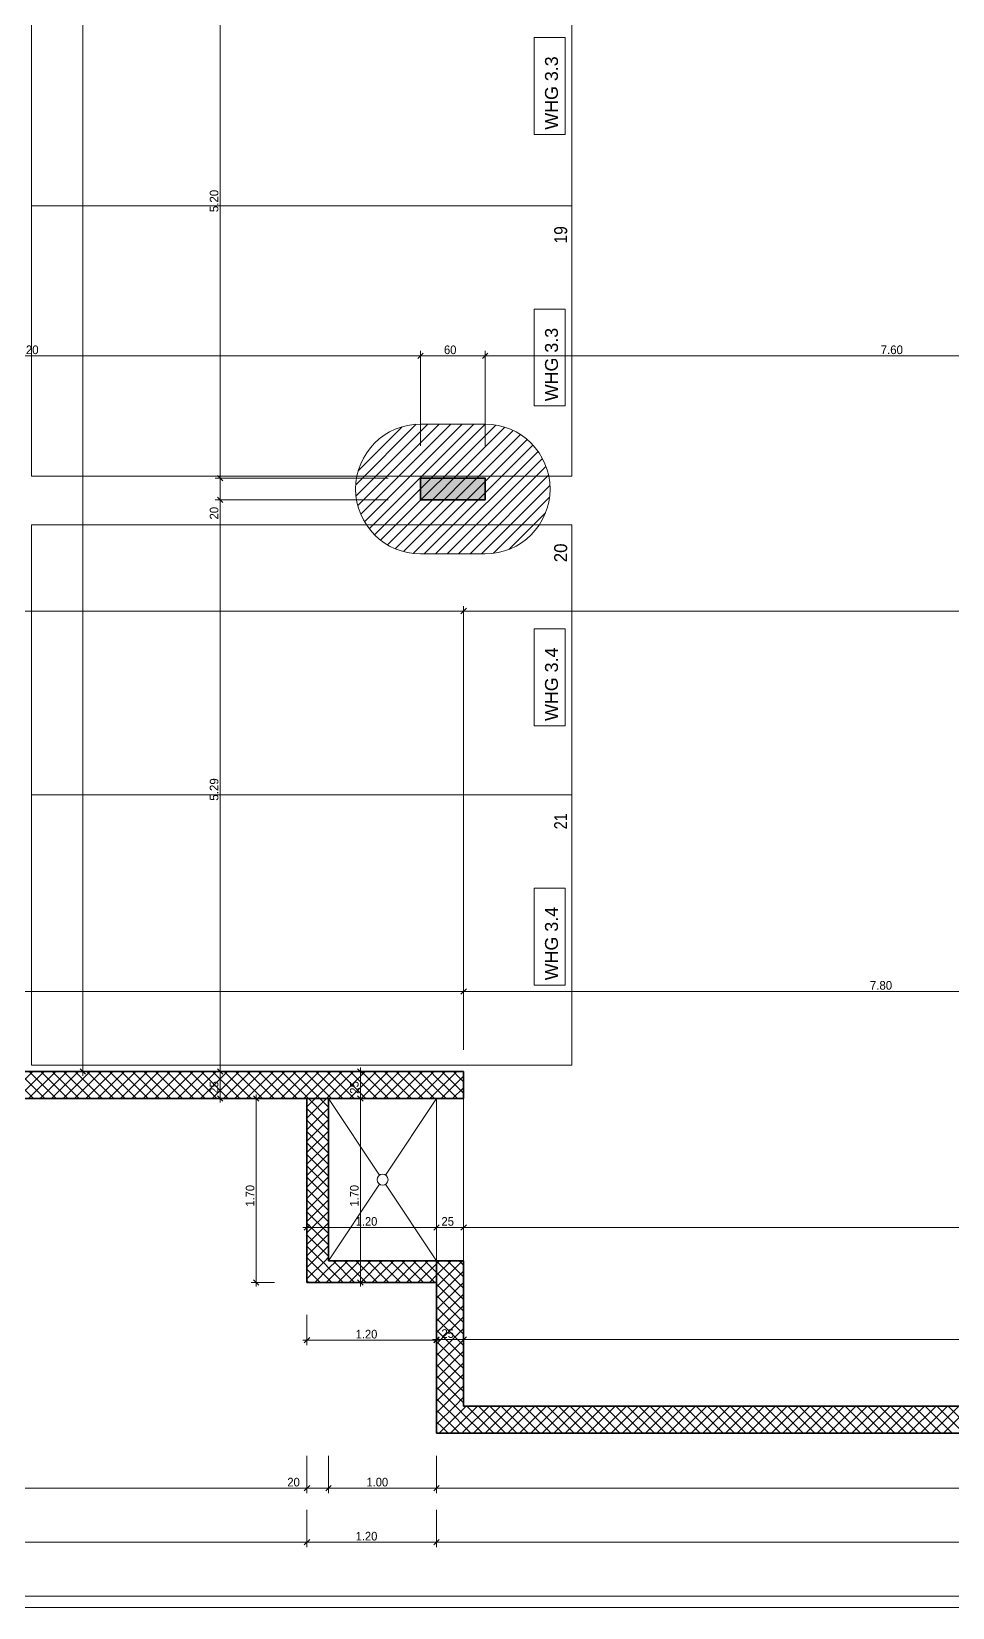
# Model space of a CAD drawing. Header units: millimetres. Extents: x -3497 to 2618, y -1809 to 2456.
# Drawn here: x -788 to 65, y -1734 to -276 of the extents above; entities that cross this region are included whole.
import ezdxf
from ezdxf.enums import TextEntityAlignment as Align

# ---------------------------------------------------------------- set-up
doc = ezdxf.new("R2010")
doc.units = ezdxf.units.MM
doc.header["$LTSCALE"] = 100
for name, color, linetype, true_color in [('00_Anm.FP', 7, 'Continuous', 0x00c0ff), ('10-0.03 Solid', 3, 'Continuous', 0x00ff00), ('10-0.05 Solid', 1, 'Continuous', 0xff0000), ('10-0.10 Punktlinie', 9, 'Continuous', 0x808080), ('10-0.10 solid', 7, 'Continuous', 0x000000), ('20-Beton', 9, 'Continuous', 0x808080), ('40-Raumstempel', 7, 'Continuous', 0x000000), ('50-Sanitärapparate', 6, 'Continuous', 0xff00ff), ('50-Türen&Fenster', 9, 'Continuous', 0x808080), ('52-Entwässerung', 3, 'Continuous', 0x00ff00), ('Layer31', 9, 'Continuous', 0x808080)]:
    doc.layers.add(name, color=color, linetype=linetype, true_color=true_color)
doc.layers.add('10-0.25 Solid', color=7, linetype='Continuous')
doc.layers.add('Layer34', color=7, linetype='Continuous')
doc.styles.add('Arial', font='arial.ttf')

# ---------------------------------------------------------------- blocks, each defined once
blk = doc.blocks.new('*X425')
at = {"layer": '52-Entwässerung', "color": 1, "linetype": 'Continuous', "lineweight": 13, "true_color": 0xff0000}
for p, q in [((-487.6, -695.2), (-431.6, -639.2)), ((-487.4, -705.6), (-420.9, -639.1)), ((-485.7, -714.5), (-410.2, -639.1)), ((-485.3, -682.4), (-444.5, -641.5)), ((-483, -722.4), (-399.6, -639.1)), ((-479.4, -729.5), (-389, -639.1)), ((-475.2, -735.8), (-378.4, -639.1)), ((-470.2, -741.5), (-367.8, -639.1)), ((-464.6, -746.5), (-358, -639.9)), ((-458.3, -750.7), (-349.5, -641.9)), ((-451.2, -754.3), (-341.9, -645)), ((-443.3, -757), (-335.1, -648.8)), ((-434.4, -758.7), (-329, -653.3)), ((-424.2, -759.1), (-323.6, -658.5)), ((-413.6, -759.1), (-318.8, -664.3)), ((-403, -759.1), (-314.8, -670.9)), ((-392.4, -759.1), (-311.5, -678.2)), ((-381.8, -759.1), (-309.1, -686.4)), ((-371.2, -759.1), (-307.8, -695.8)), ((-360.1, -758.6), (-308.2, -706.8)), ((-345.8, -755), (-311.9, -721))]:
    blk.add_line(p, q, dxfattribs=at)
blk = doc.blocks.new('*X565')
at = {"layer": '10-0.05 Solid', "color": 18, "linetype": 'Continuous', "lineweight": 13, "true_color": 0x000000}
for p, q in [((-408.5, -1263.1), (-387.7, -1242.4)), ((-393.4, -1263.1), (-403.1, -1253.5)), ((-397.9, -1263.1), (-387.7, -1253)), ((-387.7, -1258.2), (-397.8, -1248.2)), ((-387.7, -1247.6), (-392.5, -1242.8)), ((-404, -1263.1), (-408.4, -1258.8))]:
    blk.add_line(p, q, dxfattribs=at)
blk = doc.blocks.new('*X566')
at = {"layer": '10-0.05 Solid', "color": 18, "linetype": 'Continuous', "lineweight": 13, "true_color": 0x000000}
for p, q in [((-811.5, -1263.1), (-786.5, -1238.1)), ((-785.9, -1263.1), (-810.9, -1238.1)), ((-800.9, -1263.1), (-775.9, -1238.1)), ((-775.3, -1263.1), (-800.3, -1238.1)), ((-790.3, -1263.1), (-765.3, -1238.1)), ((-764.7, -1263.1), (-789.7, -1238.1)), ((-779.7, -1263.1), (-754.7, -1238.1)), ((-754.1, -1263.1), (-779.1, -1238.1)), ((-769.1, -1263.1), (-744.1, -1238.1)), ((-743.5, -1263.1), (-768.5, -1238.1)), ((-758.5, -1263.1), (-733.5, -1238.1)), ((-732.9, -1263.1), (-757.9, -1238.1)), ((-747.9, -1263.1), (-722.9, -1238.1)), ((-722.3, -1263.1), (-747.3, -1238.1)), ((-737.3, -1263.1), (-712.3, -1238.1)), ((-711.6, -1263.1), (-736.6, -1238.1)), ((-726.6, -1263.1), (-701.6, -1238.1)), ((-701, -1263.1), (-726, -1238.1)), ((-716, -1263.1), (-691, -1238.1)), ((-690.4, -1263.1), (-715.4, -1238.1)), ((-705.4, -1263.1), (-680.4, -1238.1)), ((-679.8, -1263.1), (-704.8, -1238.1)), ((-694.8, -1263.1), (-669.8, -1238.1)), ((-669.2, -1263.1), (-694.2, -1238.1)), ((-684.2, -1263.1), (-659.2, -1238.1)), ((-658.6, -1263.1), (-683.6, -1238.1)), ((-673.6, -1263.1), (-648.6, -1238.1)), ((-648, -1263.1), (-673, -1238.1)), ((-663, -1263.1), (-638, -1238.1)), ((-637.4, -1263.1), (-662.4, -1238.1)), ((-652.4, -1263.1), (-627.4, -1238.1)), ((-626.8, -1263.1), (-651.8, -1238.1)), ((-641.8, -1263.1), (-616.8, -1238.1)), ((-616.2, -1263.1), (-641.2, -1238.1)), ((-631.2, -1263.1), (-606.2, -1238.1)), ((-605.6, -1263.1), (-630.6, -1238.1)), ((-620.6, -1263.1), (-595.6, -1238.1)), ((-595, -1263.1), (-620, -1238.1)), ((-610, -1263.1), (-585, -1238.1)), ((-584.4, -1263.1), (-609.4, -1238.1)), ((-599.4, -1263.1), (-574.4, -1238.1)), ((-573.8, -1263.1), (-598.8, -1238.1)), ((-588.8, -1263.1), (-563.8, -1238.1)), ((-563.1, -1263.1), (-588.1, -1238.1)), ((-578.2, -1263.1), (-553.2, -1238.1)), ((-552.5, -1263.1), (-577.5, -1238.1)), ((-567.6, -1263.1), (-542.6, -1238.1)), ((-541.9, -1263.1), (-566.9, -1238.1)), ((-556.9, -1263.1), (-531.9, -1238.1)), ((-531.3, -1263.1), (-556.3, -1238.1)), ((-546.3, -1263.1), (-521.3, -1238.1)), ((-520.7, -1263.1), (-545.7, -1238.1)), ((-535.7, -1263.1), (-510.7, -1238.1)), ((-510.1, -1263.1), (-535.1, -1238.1)), ((-525.1, -1263.1), (-500.1, -1238.1)), ((-499.5, -1263.1), (-524.5, -1238.1)), ((-514.5, -1263.1), (-489.5, -1238.1)), ((-488.9, -1263.1), (-513.9, -1238.1)), ((-503.9, -1263.1), (-478.9, -1238.1)), ((-478.3, -1263.1), (-503.3, -1238.1)), ((-493.3, -1263.1), (-468.3, -1238.1)), ((-467.7, -1263.1), (-492.7, -1238.1)), ((-482.7, -1263.1), (-457.7, -1238.1)), ((-457.1, -1263.1), (-482.1, -1238.1)), ((-472.1, -1263.1), (-447.1, -1238.1)), ((-446.5, -1263.1), (-471.5, -1238.1)), ((-461.5, -1263.1), (-436.5, -1238.1)), ((-435.9, -1263.1), (-460.9, -1238.1)), ((-450.9, -1263.1), (-425.9, -1238.1)), ((-425.3, -1263.1), (-450.3, -1238.1)), ((-440.3, -1263.1), (-415.3, -1238.1)), ((-414.7, -1263.1), (-439.7, -1238.1)), ((-412.7, -1254.4), (-429, -1238.1)), ((-412.7, -1243.8), (-418.4, -1238.1)), ((-429.7, -1263.1), (-412.7, -1246.2)), ((-419.1, -1263.1), (-412.7, -1256.8))]:
    blk.add_line(p, q, dxfattribs=at)
blk = doc.blocks.new('*X567')
at = {"layer": '10-0.05 Solid', "color": 18, "linetype": 'Continuous', "lineweight": 13, "true_color": 0x000000}
for p, q in [((-412.7, -1256.8), (-394.1, -1238.1)), ((-412.7, -1246.2), (-404.7, -1238.1)), ((-397.8, -1248.2), (-407.8, -1238.1)), ((-392.5, -1242.8), (-397.2, -1238.1)), ((-403.1, -1253.5), (-412.7, -1243.8)), ((-408.4, -1258.8), (-412.7, -1254.4))]:
    blk.add_line(p, q, dxfattribs=at)
blk = doc.blocks.new('*X568')
at = {"layer": '10-0.05 Solid', "color": 18, "linetype": 'Continuous', "lineweight": 13, "true_color": 0x000000}
for p, q in [((-410.4, -1572.6), (-387.7, -1550)), ((-387.7, -1565.8), (-396.8, -1556.7)), ((-387.7, -1555.2), (-391.5, -1551.4)), ((-402.1, -1572.6), (-407.4, -1567.3)), ((-391.5, -1572.6), (-402.1, -1562)), ((-399.8, -1572.6), (-387.7, -1560.6)), ((-389.2, -1572.6), (-387.7, -1571.2))]:
    blk.add_line(p, q, dxfattribs=at)
blk = doc.blocks.new('*X569')
at = {"layer": '10-0.05 Solid', "color": 18, "linetype": 'Continuous', "lineweight": 13, "true_color": 0x000000}
for p, q in [((-412.7, -1437.1), (-388.8, -1413.1)), ((-412.7, -1426.5), (-399.4, -1413.1)), ((-412.7, -1415.9), (-410, -1413.1)), ((-387.7, -1438.5), (-412.7, -1413.5)), ((-387.7, -1427.9), (-402.5, -1413.1)), ((-387.7, -1417.3), (-391.9, -1413.1)), ((-412.7, -1447.7), (-387.7, -1422.7)), ((-387.7, -1449.1), (-412.7, -1424.1)), ((-412.7, -1458.3), (-387.7, -1433.3)), ((-387.7, -1459.7), (-412.7, -1434.7)), ((-412.7, -1468.9), (-387.7, -1443.9)), ((-387.7, -1470.3), (-412.7, -1445.3)), ((-412.7, -1479.5), (-387.7, -1454.5)), ((-387.7, -1480.9), (-412.7, -1455.9)), ((-412.7, -1490.1), (-387.7, -1465.1)), ((-387.7, -1491.5), (-412.7, -1466.5)), ((-412.7, -1500.7), (-387.7, -1475.7)), ((-387.7, -1502.2), (-412.7, -1477.2)), ((-412.7, -1511.3), (-387.7, -1486.3)), ((-387.7, -1512.8), (-412.7, -1487.8)), ((-412.7, -1521.9), (-387.7, -1496.9)), ((-387.7, -1523.4), (-412.7, -1498.4)), ((-412.7, -1532.5), (-387.7, -1507.5)), ((-387.7, -1534), (-412.7, -1509)), ((-412.7, -1543.1), (-387.7, -1518.1)), ((-387.7, -1544.6), (-412.7, -1519.6)), ((-395.3, -1547.6), (-412.7, -1530.2)), ((-406.6, -1547.6), (-387.7, -1528.8)), ((-405.9, -1547.6), (-412.7, -1540.8)), ((-396, -1547.6), (-387.7, -1539.4))]:
    blk.add_line(p, q, dxfattribs=at)
blk = doc.blocks.new('*X570')
at = {"layer": '10-0.05 Solid', "color": 18, "linetype": 'Continuous', "lineweight": 13, "true_color": 0x000000}
for p, q in [((-412.7, -1564.4), (-396, -1547.6)), ((-412.7, -1553.8), (-406.6, -1547.6)), ((-402.1, -1562), (-412.7, -1551.4)), ((-396.8, -1556.7), (-405.9, -1547.6)), ((-391.5, -1551.4), (-395.3, -1547.6)), ((-407.4, -1567.3), (-412.7, -1562))]:
    blk.add_line(p, q, dxfattribs=at)
blk = doc.blocks.new('*X572')
at = {"layer": '10-0.05 Solid', "color": 18, "linetype": 'Continuous', "lineweight": 13, "true_color": 0x000000}
for p, q in [((-387.7, -1571.2), (-364.2, -1547.6)), ((-387.7, -1560.6), (-374.8, -1547.6)), ((-387.7, -1550), (-385.4, -1547.6)), ((-370.3, -1572.6), (-387.7, -1555.2)), ((-359.7, -1572.6), (-384.7, -1547.6)), ((-378.6, -1572.6), (-353.6, -1547.6)), ((-349.1, -1572.6), (-374.1, -1547.6)), ((-367.9, -1572.6), (-342.9, -1547.6)), ((-338.5, -1572.6), (-363.5, -1547.6)), ((-357.3, -1572.6), (-332.3, -1547.6)), ((-327.9, -1572.6), (-352.9, -1547.6)), ((-346.7, -1572.6), (-321.7, -1547.6)), ((-317.3, -1572.6), (-342.3, -1547.6)), ((-336.1, -1572.6), (-311.1, -1547.6)), ((-306.7, -1572.6), (-331.7, -1547.6)), ((-325.5, -1572.6), (-300.5, -1547.6)), ((-296.1, -1572.6), (-321.1, -1547.6)), ((-314.9, -1572.6), (-289.9, -1547.6)), ((-285.5, -1572.6), (-310.5, -1547.6)), ((-304.3, -1572.6), (-279.3, -1547.6)), ((-274.9, -1572.6), (-299.9, -1547.6)), ((-293.7, -1572.6), (-268.7, -1547.6)), ((-264.2, -1572.6), (-289.2, -1547.6)), ((-283.1, -1572.6), (-258.1, -1547.6)), ((-253.6, -1572.6), (-278.6, -1547.6)), ((-272.5, -1572.6), (-247.5, -1547.6)), ((-243, -1572.6), (-268, -1547.6)), ((-261.9, -1572.6), (-236.9, -1547.6)), ((-232.4, -1572.6), (-257.4, -1547.6)), ((-251.3, -1572.6), (-226.3, -1547.6)), ((-221.8, -1572.6), (-246.8, -1547.6)), ((-240.7, -1572.6), (-215.7, -1547.6)), ((-211.2, -1572.6), (-236.2, -1547.6)), ((-230.1, -1572.6), (-205.1, -1547.6)), ((-200.6, -1572.6), (-225.6, -1547.6)), ((-219.5, -1572.6), (-194.5, -1547.6)), ((-190, -1572.6), (-215, -1547.6)), ((-208.8, -1572.6), (-183.9, -1547.6)), ((-179.4, -1572.6), (-204.4, -1547.6)), ((-198.2, -1572.6), (-173.2, -1547.6)), ((-168.8, -1572.6), (-193.8, -1547.6)), ((-187.6, -1572.6), (-162.6, -1547.6)), ((-158.2, -1572.6), (-183.2, -1547.6)), ((-177, -1572.6), (-152, -1547.6)), ((-147.6, -1572.6), (-172.6, -1547.6)), ((-166.4, -1572.6), (-141.4, -1547.6)), ((-137, -1572.6), (-162, -1547.6)), ((-155.8, -1572.6), (-130.8, -1547.6)), ((-126.4, -1572.6), (-151.4, -1547.6)), ((-145.2, -1572.6), (-120.2, -1547.6)), ((-115.7, -1572.6), (-140.7, -1547.6)), ((-134.6, -1572.6), (-109.6, -1547.6)), ((-105.1, -1572.6), (-130.1, -1547.6)), ((-124, -1572.6), (-99, -1547.6)), ((-94.5, -1572.6), (-119.5, -1547.6)), ((-113.4, -1572.6), (-88.4, -1547.6)), ((-83.9, -1572.6), (-108.9, -1547.6)), ((-102.8, -1572.6), (-77.8, -1547.6)), ((-73.3, -1572.6), (-98.3, -1547.6)), ((-92.2, -1572.6), (-67.2, -1547.6)), ((-62.7, -1572.6), (-87.7, -1547.6)), ((-81.6, -1572.6), (-56.6, -1547.6)), ((-52.1, -1572.6), (-77.1, -1547.6)), ((-71, -1572.6), (-46, -1547.6)), ((-41.5, -1572.6), (-66.5, -1547.6)), ((-60.4, -1572.6), (-35.4, -1547.6)), ((-30.9, -1572.6), (-55.9, -1547.6)), ((-49.8, -1572.6), (-24.8, -1547.6)), ((-20.3, -1572.6), (-45.3, -1547.6)), ((-39.1, -1572.6), (-14.2, -1547.6)), ((-9.7, -1572.6), (-34.7, -1547.6)), ((-28.5, -1572.6), (-3.5, -1547.6)), ((0.9, -1572.6), (-24.1, -1547.6)), ((-17.9, -1572.6), (7.1, -1547.6)), ((11.5, -1572.6), (-13.5, -1547.6)), ((-7.3, -1572.6), (17.7, -1547.6)), ((22.1, -1572.6), (-2.9, -1547.6)), ((3.3, -1572.6), (28.3, -1547.6)), ((32.7, -1572.6), (7.7, -1547.6)), ((13.9, -1572.6), (38.9, -1547.6)), ((43.4, -1572.6), (18.4, -1547.6)), ((24.5, -1572.6), (49.5, -1547.6)), ((54, -1572.6), (29, -1547.6)), ((35.1, -1572.6), (60.1, -1547.6)), ((64.6, -1572.6), (39.6, -1547.6)), ((45.7, -1572.6), (70.7, -1547.6)), ((75.2, -1572.6), (50.2, -1547.6)), ((56.3, -1572.6), (81.3, -1547.6)), ((85.8, -1572.6), (60.8, -1547.6)), ((-380.9, -1572.6), (-387.7, -1565.8))]:
    blk.add_line(p, q, dxfattribs=at)
blk = doc.blocks.new('*X658')
at = {"layer": '40-Raumstempel', "color": 18, "linetype": 'Continuous', "lineweight": 13, "true_color": 0x000000}
for p, q in [((-520.4, -1433.1), (-526.6, -1426.9)), ((-525.4, -1433.1), (-512.7, -1420.4)), ((-512.7, -1430.2), (-521.3, -1421.6)), ((-512.7, -1419.6), (-516, -1416.3)), ((-531, -1433.1), (-531.9, -1432.2)), ((-514.8, -1433.1), (-512.7, -1431))]:
    blk.add_line(p, q, dxfattribs=at)
blk = doc.blocks.new('*X659')
at = {"layer": '40-Raumstempel', "color": 18, "linetype": 'Continuous', "lineweight": 13, "true_color": 0x000000}
for p, q in [((-532.7, -1429.8), (-516, -1413.1)), ((-532.7, -1419.2), (-526.6, -1413.1)), ((-521.3, -1421.6), (-529.8, -1413.1)), ((-516, -1416.3), (-519.2, -1413.1)), ((-526.6, -1426.9), (-532.7, -1420.8)), ((-531.9, -1432.2), (-532.7, -1431.4))]:
    blk.add_line(p, q, dxfattribs=at)
blk = doc.blocks.new('*X660')
at = {"layer": '40-Raumstempel', "color": 18, "linetype": 'Continuous', "lineweight": 13, "true_color": 0x000000}
for p, q in [((-532.7, -1281.3), (-514.5, -1263.1)), ((-532.7, -1270.7), (-525.1, -1263.1)), ((-512.7, -1281.7), (-531.3, -1263.1)), ((-512.7, -1271.1), (-520.7, -1263.1)), ((-532.7, -1291.9), (-512.7, -1271.9)), ((-512.7, -1292.3), (-532.7, -1272.3)), ((-532.7, -1302.5), (-512.7, -1282.5)), ((-512.7, -1302.9), (-532.7, -1282.9)), ((-532.7, -1313.1), (-512.7, -1293.1)), ((-512.7, -1313.5), (-532.7, -1293.5)), ((-532.7, -1323.7), (-512.7, -1303.7)), ((-512.7, -1324.1), (-532.7, -1304.1)), ((-532.7, -1334.3), (-512.7, -1314.3)), ((-512.7, -1334.7), (-532.7, -1314.7)), ((-532.7, -1345), (-512.7, -1324.9)), ((-512.7, -1345.3), (-532.7, -1325.3)), ((-532.7, -1355.6), (-512.7, -1335.6)), ((-512.7, -1355.9), (-532.7, -1335.9)), ((-532.7, -1366.2), (-512.7, -1346.2)), ((-512.7, -1366.5), (-532.7, -1346.5)), ((-532.7, -1376.8), (-512.7, -1356.8)), ((-512.7, -1377.1), (-532.7, -1357.1)), ((-532.7, -1387.4), (-512.7, -1367.4)), ((-512.7, -1387.8), (-532.7, -1367.8)), ((-532.7, -1398), (-512.7, -1378)), ((-512.7, -1398.4), (-532.7, -1378.4)), ((-532.7, -1408.6), (-512.7, -1388.6)), ((-512.7, -1409), (-532.7, -1389)), ((-519.2, -1413.1), (-532.7, -1399.6)), ((-526.6, -1413.1), (-512.7, -1399.2)), ((-529.8, -1413.1), (-532.7, -1410.2)), ((-516, -1413.1), (-512.7, -1409.8))]:
    blk.add_line(p, q, dxfattribs=at)
blk = doc.blocks.new('*X661')
at = {"layer": '40-Raumstempel', "color": 18, "linetype": 'Continuous', "lineweight": 13, "true_color": 0x000000}
for p, q in [((-512.7, -1431), (-494.8, -1413.1)), ((-512.7, -1420.4), (-505.4, -1413.1)), ((-488.6, -1433.1), (-508.6, -1413.1)), ((-504.2, -1433.1), (-484.2, -1413.1)), ((-478, -1433.1), (-498, -1413.1)), ((-493.6, -1433.1), (-473.6, -1413.1)), ((-467.4, -1433.1), (-487.4, -1413.1)), ((-483, -1433.1), (-463, -1413.1)), ((-456.8, -1433.1), (-476.8, -1413.1)), ((-472.4, -1433.1), (-452.4, -1413.1)), ((-446.2, -1433.1), (-466.2, -1413.1)), ((-461.8, -1433.1), (-441.8, -1413.1)), ((-435.6, -1433.1), (-455.6, -1413.1)), ((-451.2, -1433.1), (-431.2, -1413.1)), ((-425, -1433.1), (-445, -1413.1)), ((-440.6, -1433.1), (-420.6, -1413.1)), ((-414.4, -1433.1), (-434.4, -1413.1)), ((-412.7, -1424.1), (-423.7, -1413.1)), ((-412.7, -1413.5), (-413.1, -1413.1)), ((-499.2, -1433.1), (-512.7, -1419.6)), ((-430, -1433.1), (-412.7, -1415.9)), ((-419.4, -1433.1), (-412.7, -1426.5)), ((-509.8, -1433.1), (-512.7, -1430.2))]:
    blk.add_line(p, q, dxfattribs=at)
blk = doc.blocks.new('AnonymMegaMac_nNn0864')
at = {"layer": '20-Beton', "color": 8, "linetype": 'Continuous', "lineweight": 13, "true_color": 0x808080}
for p, q in [((-532.7, -1628.2), (-532.7, -1593.5)), ((-1987.7, -1623.5), (-532.7, -1623.5)), ((-530.2, -1621), (-535.2, -1626))]:
    blk.add_line(p, q, dxfattribs=at)
at = {"layer": '20-Beton', "color": 8, "linetype": 'Continuous', "lineweight": 18, "true_color": 0x808080, "style": 'Arial', "width": 0.930412}
blk.add_text('20', height=8, dxfattribs=at).set_placement((-550.9, -1621.9), (-539.3, -1621.9), align=Align.FIT)
blk = doc.blocks.new('AnonymMegaMac_nNn0865')
at = {"layer": '20-Beton', "color": 8, "linetype": 'Continuous', "lineweight": 13, "true_color": 0x808080}
for p, q in [((-532.7, -1628.2), (-532.7, -1593.5)), ((-512.7, -1628.2), (-512.7, -1593.5)), ((-530.2, -1621), (-535.2, -1626)), ((-532.7, -1623.5), (-512.7, -1623.5)), ((-510.2, -1621), (-515.2, -1626))]:
    blk.add_line(p, q, dxfattribs=at)
blk = doc.blocks.new('AnonymMegaMac_nNn0866')
at = {"layer": '20-Beton', "color": 8, "linetype": 'Continuous', "lineweight": 13, "true_color": 0x808080}
for p, q in [((-512.7, -1628.2), (-512.7, -1593.5)), ((-412.7, -1628.2), (-412.7, -1593.5)), ((-510.2, -1621), (-515.2, -1626)), ((-512.7, -1623.5), (-412.7, -1623.5)), ((-410.2, -1621), (-415.2, -1626))]:
    blk.add_line(p, q, dxfattribs=at)
at = {"layer": '20-Beton', "color": 8, "linetype": 'Continuous', "lineweight": 18, "true_color": 0x808080, "style": 'Arial', "width": 0.919367}
blk.add_text('1.00', height=8, dxfattribs=at).set_placement((-477.6, -1621.9), (-457.6, -1621.9), align=Align.FIT)
blk = doc.blocks.new('AnonymMegaMac_nNn0867')
at = {"layer": '20-Beton', "color": 8, "linetype": 'Continuous', "lineweight": 13, "true_color": 0x808080}
for p, q in [((-412.7, -1628.2), (-412.7, -1593.5)), ((-410.2, -1621), (-415.2, -1626)), ((-412.7, -1623.5), (812.3, -1623.5))]:
    blk.add_line(p, q, dxfattribs=at)
blk = doc.blocks.new('AnonymMegaMac_nNn0875')
at = {"layer": '20-Beton', "color": 8, "linetype": 'Continuous', "lineweight": 13, "true_color": 0x808080}
for p, q in [((-532.7, -1678.2), (-532.7, -1643.5)), ((-2012.7, -1673.5), (-532.7, -1673.5)), ((-530.2, -1671), (-535.2, -1676))]:
    blk.add_line(p, q, dxfattribs=at)
blk = doc.blocks.new('AnonymMegaMac_nNn0876')
at = {"layer": '20-Beton', "color": 8, "linetype": 'Continuous', "lineweight": 13, "true_color": 0x808080}
for p, q in [((-532.7, -1678.2), (-532.7, -1643.5)), ((-412.7, -1678.2), (-412.7, -1643.5)), ((-530.2, -1671), (-535.2, -1676)), ((-532.7, -1673.5), (-412.7, -1673.5)), ((-410.2, -1671), (-415.2, -1676))]:
    blk.add_line(p, q, dxfattribs=at)
at = {"layer": '20-Beton', "color": 8, "linetype": 'Continuous', "lineweight": 18, "true_color": 0x808080, "style": 'Arial', "width": 0.919367}
blk.add_text('1.20', height=8, dxfattribs=at).set_placement((-487.6, -1671.9), (-467.6, -1671.9), align=Align.FIT)
blk = doc.blocks.new('AnonymMegaMac_nNn0877')
at = {"layer": '20-Beton', "color": 8, "linetype": 'Continuous', "lineweight": 13, "true_color": 0x808080}
for p, q in [((-412.7, -1678.2), (-412.7, -1643.5)), ((-410.2, -1671), (-415.2, -1676)), ((-412.7, -1673.5), (837.3, -1673.5))]:
    blk.add_line(p, q, dxfattribs=at)
blk = doc.blocks.new('AnonymMegaMac_nNn0878')
at = {"layer": '20-Beton', "color": 8, "linetype": 'Continuous', "lineweight": 13, "true_color": 0x808080}
blk.add_line((-2999.7, -1723.5), (837.3, -1723.5), dxfattribs=at)
blk = doc.blocks.new('AnonymMegaMac_nNn0879')
at = {"layer": '20-Beton', "color": 8, "linetype": 'Continuous', "lineweight": 13, "true_color": 0x808080}
for p, q in [((-416.5, -1486.1), (-412.7, -1486.1)), ((-410.2, -1483.6), (-415.2, -1488.6)), ((-412.7, -1490.8), (-412.7, -1481.4)), ((-412.7, -1486.1), (-387.7, -1486.1)), ((-385.2, -1483.6), (-390.2, -1488.6)), ((-387.7, -1490.8), (-387.7, -1481.4))]:
    blk.add_line(p, q, dxfattribs=at)
at = {"layer": '20-Beton', "color": 8, "linetype": 'Continuous', "lineweight": 18, "true_color": 0x808080, "style": 'Arial', "width": 0.9375}
blk.add_text('25', height=8, dxfattribs=at).set_placement((-408.3, -1484.5), (-396.6, -1484.5), align=Align.FIT)
blk = doc.blocks.new('AnonymMegaMac_nNn0880')
at = {"layer": '20-Beton', "color": 8, "linetype": 'Continuous', "lineweight": 13, "true_color": 0x808080}
for p, q in [((-385.2, -1483.6), (-390.2, -1488.6)), ((-387.7, -1490.8), (-387.7, -1481.4)), ((-387.7, -1486.1), (812.3, -1486.1))]:
    blk.add_line(p, q, dxfattribs=at)
blk = doc.blocks.new('AnonymMegaMac_nNn0882')
at = {"layer": '20-Beton', "color": 8, "linetype": 'Continuous', "lineweight": 13, "true_color": 0x808080}
for p, q in [((-536.5, -1382.3), (-532.7, -1382.3)), ((-530.2, -1379.8), (-535.2, -1384.8)), ((-532.7, -1387), (-532.7, -1377.6))]:
    blk.add_line(p, q, dxfattribs=at)
blk = doc.blocks.new('AnonymMegaMac_nNn0883')
at = {"layer": '20-Beton', "color": 8, "linetype": 'Continuous', "lineweight": 13, "true_color": 0x808080}
for p, q in [((-530.2, -1379.8), (-535.2, -1384.8)), ((-532.7, -1387), (-532.7, -1377.6)), ((-532.7, -1382.3), (-412.7, -1382.3)), ((-410.2, -1379.8), (-415.2, -1384.8)), ((-412.7, -1387), (-412.7, -1377.6))]:
    blk.add_line(p, q, dxfattribs=at)
at = {"layer": '20-Beton', "color": 8, "linetype": 'Continuous', "lineweight": 18, "true_color": 0x808080, "style": 'Arial', "width": 0.919367}
blk.add_text('1.20', height=8, dxfattribs=at).set_placement((-487.6, -1380.7), (-467.6, -1380.7), align=Align.FIT)
blk = doc.blocks.new('AnonymMegaMac_nNn0884')
at = {"layer": '20-Beton', "color": 8, "linetype": 'Continuous', "lineweight": 13, "true_color": 0x808080}
for p, q in [((-410.2, -1379.8), (-415.2, -1384.8)), ((-412.7, -1387), (-412.7, -1377.6)), ((-412.7, -1382.3), (-387.7, -1382.3)), ((-385.2, -1379.8), (-390.2, -1384.8)), ((-387.7, -1387), (-387.7, -1377.6))]:
    blk.add_line(p, q, dxfattribs=at)
at = {"layer": '20-Beton', "color": 8, "linetype": 'Continuous', "lineweight": 18, "true_color": 0x808080, "style": 'Arial', "width": 0.9375}
blk.add_text('25', height=8, dxfattribs=at).set_placement((-408.3, -1380.7), (-396.6, -1380.7), align=Align.FIT)
blk = doc.blocks.new('AnonymMegaMac_nNn0885')
at = {"layer": '20-Beton', "color": 8, "linetype": 'Continuous', "lineweight": 13, "true_color": 0x808080}
for p, q in [((-385.2, -1379.8), (-390.2, -1384.8)), ((-387.7, -1387), (-387.7, -1377.6)), ((-387.7, -1382.3), (812.3, -1382.3))]:
    blk.add_line(p, q, dxfattribs=at)
blk = doc.blocks.new('AnonymMegaMac_nNn0887')
at = {"layer": '20-Beton', "color": 8, "linetype": 'Continuous', "lineweight": 13, "true_color": 0x808080}
for p, q in [((-478.6, -1433.1), (-488, -1433.1)), ((-485.8, -1430.6), (-480.8, -1435.6)), ((-483.3, -1436.8), (-483.3, -1433.1))]:
    blk.add_line(p, q, dxfattribs=at)
blk = doc.blocks.new('AnonymMegaMac_nNn0888')
at = {"layer": '20-Beton', "color": 8, "linetype": 'Continuous', "lineweight": 13, "true_color": 0x808080}
for p, q in [((-483.3, -1263.1), (-483.3, -1238.1)), ((-478.6, -1263.1), (-488, -1263.1)), ((-485.8, -1260.6), (-480.8, -1265.6)), ((-483.3, -1433.1), (-483.3, -1263.1)), ((-478.6, -1433.1), (-488, -1433.1)), ((-485.8, -1430.6), (-480.8, -1435.6)), ((-483.3, -1436.8), (-483.3, -1433.1))]:
    blk.add_line(p, q, dxfattribs=at)
at = {"layer": '20-Beton', "color": 8, "linetype": 'Continuous', "lineweight": 18, "true_color": 0x808080, "style": 'Arial', "width": 0.919367}
blk.add_text('1.70', height=8, rotation=89.9982, dxfattribs=at).set_placement((-484.9, -1363), (-484.9, -1343), align=Align.FIT)
blk = doc.blocks.new('AnonymMegaMac_nNn0889')
at = {"layer": '20-Beton', "color": 8, "linetype": 'Continuous', "lineweight": 13, "true_color": 0x808080}
for p, q in [((-478.6, -1238.1), (-488, -1238.1)), ((-480.8, -1240.6), (-485.8, -1235.6)), ((-483.3, -1238.1), (-483.3, -1234.3)), ((-483.3, -1263.1), (-483.3, -1238.1)), ((-478.6, -1263.1), (-488, -1263.1)), ((-485.8, -1260.6), (-480.8, -1265.6))]:
    blk.add_line(p, q, dxfattribs=at)
at = {"layer": '20-Beton', "color": 8, "linetype": 'Continuous', "lineweight": 18, "true_color": 0x808080, "style": 'Arial', "width": 0.9375}
blk.add_text('25', height=8, rotation=89.9982, dxfattribs=at).set_placement((-484.9, -1258.6), (-484.9, -1247), align=Align.FIT)
blk = doc.blocks.new('AnonymMegaMac_nNn0890')
at = {"layer": '20-Beton', "color": 8, "linetype": 'Continuous', "lineweight": 13, "true_color": 0x808080}
for p, q in [((-562.7, -1263.1), (-584.5, -1263.1)), ((-577.3, -1265.6), (-582.3, -1260.6)), ((-579.8, -1263.1), (-579.8, -1259.3)), ((-579.8, -1433.1), (-579.8, -1263.1)), ((-562.7, -1433.1), (-584.5, -1433.1)), ((-582.3, -1430.6), (-577.3, -1435.6)), ((-579.8, -1436.8), (-579.8, -1433.1))]:
    blk.add_line(p, q, dxfattribs=at)
at = {"layer": '20-Beton', "color": 8, "linetype": 'Continuous', "lineweight": 18, "true_color": 0x808080, "style": 'Arial', "width": 0.919367}
blk.add_text('1.70', height=8, rotation=90, dxfattribs=at).set_placement((-581.4, -1363), (-581.4, -1343), align=Align.FIT)
blk = doc.blocks.new('AnonymMegaMac_nNn0891')
at = {"layer": '20-Beton', "color": 8, "linetype": 'Continuous', "lineweight": 13, "true_color": 0x808080}
for p, q in [((-532.7, -1463.1), (-532.7, -1491.3)), ((-412.7, -1463.1), (-412.7, -1491.3)), ((-532.7, -1486.6), (-536.5, -1486.6)), ((-530.2, -1484.1), (-535.2, -1489.1)), ((-412.7, -1486.6), (-532.7, -1486.6)), ((-415.2, -1489.1), (-410.2, -1484.1)), ((-409, -1486.6), (-412.7, -1486.6))]:
    blk.add_line(p, q, dxfattribs=at)
at = {"layer": '20-Beton', "color": 8, "linetype": 'Continuous', "lineweight": 18, "true_color": 0x808080, "style": 'Arial', "width": 0.919367}
blk.add_text('1.20', height=8, rotation=359.9982, dxfattribs=at).set_placement((-487.6, -1485), (-467.6, -1485), align=Align.FIT)
blk = doc.blocks.new('AnonymMegaMac_nNn0896')
at = {"layer": '20-Beton', "color": 8, "linetype": 'Continuous', "lineweight": 13, "true_color": 0x808080}
for p, q in [((-1987.7, -1163.9), (-387.7, -1163.9)), ((-385.2, -1161.4), (-390.2, -1166.4)), ((-387.7, -1208.1), (-387.7, -1159.2))]:
    blk.add_line(p, q, dxfattribs=at)
blk = doc.blocks.new('AnonymMegaMac_nNn0897')
at = {"layer": '20-Beton', "color": 8, "linetype": 'Continuous', "lineweight": 13, "true_color": 0x808080}
for p, q in [((-385.2, -1161.4), (-390.2, -1166.4)), ((-387.7, -1208.1), (-387.7, -1159.2)), ((-387.7, -1163.9), (392.3, -1163.9)), ((394.8, -1161.4), (389.8, -1166.4)), ((392.3, -1209.1), (392.3, -1159.2))]:
    blk.add_line(p, q, dxfattribs=at)
at = {"layer": '20-Beton', "color": 8, "linetype": 'Continuous', "lineweight": 18, "true_color": 0x808080, "style": 'Arial', "width": 0.951031}
blk.add_text('7.80', height=8, dxfattribs=at).set_placement((-11.7, -1162.3), (8.9, -1162.3), align=Align.FIT)
blk = doc.blocks.new('AnonymMegaMac_nNn0906')
at = {"layer": '20-Beton', "color": 8, "linetype": 'Continuous', "lineweight": 13, "true_color": 0x808080}
for p, q in [((-1145.2, -573.4), (-1150.2, -578.4)), ((-1147.7, -659.1), (-1147.7, -571.2)), ((-1147.7, -575.9), (-427.7, -575.9)), ((-425.2, -573.4), (-430.2, -578.4)), ((-427.7, -659.1), (-427.7, -571.2))]:
    blk.add_line(p, q, dxfattribs=at)
at = {"layer": '20-Beton', "color": 8, "linetype": 'Continuous', "lineweight": 18, "true_color": 0x808080, "style": 'Arial', "width": 0.951031}
blk.add_text('7.20', height=8, dxfattribs=at).set_placement((-801.7, -574.3), (-781.1, -574.3), align=Align.FIT)
blk = doc.blocks.new('AnonymMegaMac_nNn0907')
at = {"layer": '20-Beton', "color": 8, "linetype": 'Continuous', "lineweight": 13, "true_color": 0x808080}
for p, q in [((-425.2, -573.4), (-430.2, -578.4)), ((-427.7, -659.1), (-427.7, -571.2)), ((-427.7, -575.9), (-367.7, -575.9)), ((-365.2, -573.4), (-370.2, -578.4)), ((-367.7, -659.1), (-367.7, -571.2))]:
    blk.add_line(p, q, dxfattribs=at)
at = {"layer": '20-Beton', "color": 8, "linetype": 'Continuous', "lineweight": 18, "true_color": 0x808080, "style": 'Arial', "width": 0.923325}
blk.add_text('60', height=8, dxfattribs=at).set_placement((-405.9, -574.3), (-394.4, -574.3), align=Align.FIT)
blk = doc.blocks.new('AnonymMegaMac_nNn0908')
at = {"layer": '20-Beton', "color": 8, "linetype": 'Continuous', "lineweight": 13, "true_color": 0x808080}
for p, q in [((-365.2, -573.4), (-370.2, -578.4)), ((-367.7, -659.1), (-367.7, -571.2)), ((-367.7, -575.9), (392.3, -575.9)), ((394.8, -573.4), (389.8, -578.4)), ((392.3, -659.1), (392.3, -571.2))]:
    blk.add_line(p, q, dxfattribs=at)
at = {"layer": '20-Beton', "color": 8, "linetype": 'Continuous', "lineweight": 18, "true_color": 0x808080, "style": 'Arial', "width": 0.951031}
blk.add_text('7.60', height=8, dxfattribs=at).set_placement((-1.7, -574.3), (18.9, -574.3), align=Align.FIT)
blk = doc.blocks.new('AnonymMegaMac_nNn0943')
at = {"layer": '20-Beton', "color": 8, "linetype": 'Continuous', "lineweight": 13, "true_color": 0x808080}
for p, q in [((-613.1, -1238.1), (-613.1, -709.1)), ((-608.4, -1238.1), (-617.8, -1238.1)), ((-615.6, -1235.6), (-610.6, -1240.6)), ((-613.1, -1263.1), (-613.1, -1238.1)), ((-608.4, -1263.1), (-617.8, -1263.1)), ((-615.6, -1260.6), (-610.6, -1265.6)), ((-613.1, -1266.8), (-613.1, -1263.1))]:
    blk.add_line(p, q, dxfattribs=at)
at = {"layer": '20-Beton', "color": 8, "linetype": 'Continuous', "lineweight": 18, "true_color": 0x808080, "style": 'Arial', "width": 0.9375}
blk.add_text('25', height=8, rotation=89.9982, dxfattribs=at).set_placement((-614.7, -1258.6), (-614.7, -1247), align=Align.FIT)
blk = doc.blocks.new('AnonymMegaMac_nNn0944')
at = {"layer": '20-Beton', "color": 8, "linetype": 'Continuous', "lineweight": 13, "true_color": 0x808080}
for p, q in [((-613.1, -709.1), (-613.1, -689.1)), ((-457.7, -709.1), (-617.8, -709.1)), ((-615.6, -706.6), (-610.6, -711.6)), ((-613.1, -1238.1), (-613.1, -709.1)), ((-615.6, -1235.6), (-610.6, -1240.6))]:
    blk.add_line(p, q, dxfattribs=at)
at = {"layer": '20-Beton', "color": 8, "linetype": 'Continuous', "lineweight": 18, "true_color": 0x808080, "style": 'Arial'}
for s, width, p, p2 in [('20', 0.930412, (-614.7, -727.3), (-614.7, -715.7)), ('5.29', 0.956186, (-614.7, -987.5), (-614.7, -966.7))]:
    blk.add_text(s, height=8, rotation=89.9982, dxfattribs=dict(at, width=width)).set_placement(p, p2, align=Align.FIT)
blk = doc.blocks.new('AnonymMegaMac_nNn0945')
at = {"layer": '20-Beton', "color": 8, "linetype": 'Continuous', "lineweight": 13, "true_color": 0x808080}
for p, q in [((-613.1, -689.1), (-613.1, -169.1)), ((-457.7, -689.1), (-617.8, -689.1)), ((-615.6, -686.6), (-610.6, -691.6)), ((-613.1, -709.1), (-613.1, -689.1)), ((-615.6, -706.6), (-610.6, -711.6))]:
    blk.add_line(p, q, dxfattribs=at)
blk = doc.blocks.new('AnonymMegaMac_nNn0946')
at = {"layer": '20-Beton', "color": 8, "linetype": 'Continuous', "lineweight": 13, "true_color": 0x808080}
for p, q in [((-613.1, -169.1), (-613.1, -149.1)), ((-457.7, -169.1), (-617.8, -169.1)), ((-615.6, -166.6), (-610.6, -171.6)), ((-613.1, -689.1), (-613.1, -169.1)), ((-615.6, -686.6), (-610.6, -691.6))]:
    blk.add_line(p, q, dxfattribs=at)
at = {"layer": '20-Beton', "color": 8, "linetype": 'Continuous', "lineweight": 18, "true_color": 0x808080, "style": 'Arial'}
for s, width, p, p2 in [('20', 0.930412, (-614.7, -187.3), (-614.7, -175.7)), ('5.20', 0.953976, (-614.7, -443), (-614.7, -422.3))]:
    blk.add_text(s, height=8, rotation=89.9982, dxfattribs=dict(at, width=width)).set_placement(p, p2, align=Align.FIT)
blk = doc.blocks.new('AnonymMegaMac_nNn01208')
at = {"layer": '20-Beton', "color": 8, "linetype": 'Continuous', "lineweight": 13, "true_color": 0x808080}
for p, q in [((-740.2, -1238.1), (-740.2, 1478)), ((-407.7, -1238.1), (-744.9, -1238.1)), ((-742.7, -1235.6), (-737.7, -1240.6)), ((-740.2, -1241.9), (-740.2, -1238.1))]:
    blk.add_line(p, q, dxfattribs=at)
blk = doc.blocks.new('AnonymMegaMac_nNn01213')
at = {"layer": '20-Beton', "color": 8, "linetype": 'Continuous', "lineweight": 13, "true_color": 0x808080}
blk.add_line((-1987.7, -812.1), (-387.7, -812), dxfattribs=at)
blk = doc.blocks.new('AnonymMegaMac_nNn01214')
at = {"layer": '20-Beton', "color": 8, "linetype": 'Continuous', "lineweight": 13, "true_color": 0x808080}
for p, q in [((-1987.7, -812.1), (-387.7, -812)), ((-385.2, -809.5), (-390.2, -814.5))]:
    blk.add_line(p, q, dxfattribs=at)
blk = doc.blocks.new('AnonymMegaMac_nNn01215')
at = {"layer": '20-Beton', "color": 8, "linetype": 'Continuous', "lineweight": 13, "true_color": 0x808080}
for p, q in [((-1987.7, -812.1), (-387.7, -812)), ((-385.2, -809.5), (-390.2, -814.5)), ((-387.7, -1218.1), (-387.7, -807.4)), ((-387.7, -812), (812.2, -812))]:
    blk.add_line(p, q, dxfattribs=at)
blk = doc.blocks.new('SheetMove_001_nNn01233')
at = {"layer": 'Layer34', "color": 7, "linetype": 'Continuous', "lineweight": 13}
blk.add_line((-3421.6, -1733.9), (1513.4, -1733.9), dxfattribs=at)

msp = doc.modelspace()

# ---------------------------------------------------------------- linework, layer by layer
at = {"layer": '00_Anm.FP', "color": 8, "linetype": 'Continuous', "lineweight": 13, "true_color": 0x808080}
for p, q in [((-412.7, -1413.1), (-412.7, -1263.1)), ((-387.7, -1263.1), (-387.7, -1413.1))]:
    msp.add_line(p, q, dxfattribs=at)
at = {"layer": '00_Anm.FP', "color": 8, "linetype": 'Continuous', "lineweight": 35, "true_color": 0x808080}
msp.add_line((-387.7, -1263.1), (-412.7, -1263.1), dxfattribs=at)
for points in [[(-532.7, -1263.1), (-532.7, -1433.1)], [(-512.7, -1263.1), (-532.7, -1263.1)], [(-512.7, -1413.1), (-512.7, -1263.1)], [(-412.7, -1413.1), (-512.7, -1413.1)], [(-412.7, -1413.1), (-412.7, -1433.1)], [(-532.7, -1433.1), (-512.7, -1433.1)], [(-512.7, -1433.1), (-412.7, -1433.1)]]:
    msp.add_lwpolyline(points, dxfattribs=at)
at = {"layer": '10-0.10 Punktlinie', "color": 8, "linetype": 'Continuous', "lineweight": 13, "true_color": 0x808080}
for points in [[(-412.7, -1263.1), (-2012.7, -1263.1)], [(-412.7, -1572.6), (-412.7, -1263.1)], [(837.3, -1572.6), (-412.7, -1572.6)]]:
    msp.add_lwpolyline(points, dxfattribs=at)
msp.add_lwpolyline([(-532.7, -1433.1), (-412.7, -1433.1), (-412.7, -1263.1), (-532.7, -1263.1)], close=True, dxfattribs=at)
at = {"layer": '10-0.25 Solid', "color": 8, "linetype": 'Continuous', "lineweight": 13, "true_color": 0x808080}
for points in [[(-287.7, -437.1), (-787.7, -437.1), (-787.7, -187.1), (-287.7, -187.1)], [(-287.7, -1232.1), (-787.7, -1232.1), (-787.7, -982.1), (-287.7, -982.1)]]:
    msp.add_lwpolyline(points, close=True, dxfattribs=at)
at = {"layer": '50-Sanitärapparate', "color": 8, "linetype": 'Continuous', "lineweight": 13, "true_color": 0x808080}
for p, q in [((-512.7, -1263.1), (-465.5, -1333.9)), ((-412.7, -1263.1), (-459.9, -1333.9)), ((-512.7, -1413.1), (-465.5, -1342.3)), ((-459.9, -1342.3), (-412.7, -1413.1))]:
    msp.add_line(p, q, dxfattribs=at)
msp.add_circle((-462.7, -1338.1), 5.07, dxfattribs=at)
at = {"layer": '50-Türen&Fenster', "color": 8, "linetype": 'Continuous', "lineweight": 35, "true_color": 0x808080}
for points in [[(-387.7, -1238.1), (-1987.7, -1238.1)], [(-387.7, -1238.1), (-387.7, -1263.1)], [(-1987.7, -1263.1), (-412.7, -1263.1)], [(-412.7, -1413.1), (-387.7, -1413.1)], [(-412.7, -1413.1), (-412.7, -1572.6)], [(-387.7, -1547.6), (-387.7, -1413.1)], [(812.3, -1547.6), (-387.7, -1547.6)], [(-412.7, -1572.6), (-387.7, -1572.6)], [(-387.7, -1572.6), (837.3, -1572.6)]]:
    msp.add_lwpolyline(points, dxfattribs=at)
at = {"layer": 'Layer31', "color": 8, "linetype": 'Continuous', "lineweight": 13, "true_color": 0x808080}
for points in [[(-322.4, -371.1), (-322.4, -281.5), (-293.8, -281.5), (-293.8, -371.1)], [(-322.4, -622.3), (-322.4, -532.8), (-293.8, -532.8), (-293.8, -622.3)], [(-322.4, -918.2), (-322.4, -828.6), (-293.8, -828.6), (-293.8, -918.2)], [(-322.4, -1158.1), (-322.4, -1068.5), (-293.8, -1068.5), (-293.8, -1158.1)]]:
    msp.add_lwpolyline(points, close=True, dxfattribs=at)

# ---------------------------------------------------------------- block references
for name in ['AnonymMegaMac_nNn0943', 'AnonymMegaMac_nNn01213', 'AnonymMegaMac_nNn01214', 'AnonymMegaMac_nNn01215', 'AnonymMegaMac_nNn0896', 'AnonymMegaMac_nNn0897', '*X566', 'AnonymMegaMac_nNn0889', 'AnonymMegaMac_nNn0888', '*X567', '*X565', 'AnonymMegaMac_nNn0890', '*X660', 'AnonymMegaMac_nNn0882', 'AnonymMegaMac_nNn0883', 'AnonymMegaMac_nNn0884', 'AnonymMegaMac_nNn0885', '*X659', '*X661', '*X569', '*X658', 'AnonymMegaMac_nNn0887', 'AnonymMegaMac_nNn0891', 'AnonymMegaMac_nNn0879', 'AnonymMegaMac_nNn0880', '*X570', '*X568', '*X572', 'AnonymMegaMac_nNn0864', 'AnonymMegaMac_nNn0865', 'AnonymMegaMac_nNn0866', 'AnonymMegaMac_nNn0867', 'AnonymMegaMac_nNn0875', 'AnonymMegaMac_nNn0876', 'AnonymMegaMac_nNn0877', 'AnonymMegaMac_nNn0878']:
    msp.add_blockref(name, (0, 0))

# ---------------------------------------------------------------- texts
at = {"layer": '10-0.25 Solid', "color": 8, "linetype": 'Continuous', "lineweight": 18, "true_color": 0x808080, "style": 'Arial'}
for s, width, p, p2 in [('19', 0.862758, (-291.9, -472), (-291.9, -455.9)), ('21', 0.808634, (-291.9, -1014), (-291.9, -999))]:
    msp.add_text(s, height=12, rotation=89.9995, dxfattribs=dict(at, width=width)).set_placement(p, p2, align=Align.FIT)
at = {"layer": 'Layer31', "color": 8, "linetype": 'Continuous', "lineweight": 13, "true_color": 0x808080, "style": 'Arial'}
for s, width, p, p2 in [('WHG 3.3', 0.986063, (-300.4, -366.7), (-300.4, -298.8)), ('WHG 3.3', 0.986063, (-300.4, -617.9), (-300.4, -550)), ('WHG 3.4', 0.985366, (-300.4, -913.7), (-300.4, -845.8)), ('WHG 3.4', 0.985366, (-300.4, -1153.6), (-300.4, -1085.7))]:
    msp.add_text(s, height=12, rotation=90, dxfattribs=dict(at, width=width)).set_placement(p, p2, align=Align.FIT)

# ---------------------------------------------------------------- wipeouts: each hides what was drawn before it
at = {"color": 254, "linetype": 'Continuous', "lineweight": 13, "true_color": 0xd6d6d6}
msp.add_wipeout([(-427.7, -639.1), (-427.7, -639.1), (-439.4, -640.3), (-450.7, -643.7), (-461, -649.2), (-470.1, -656.7), (-477.6, -665.8), (-483.1, -676.1), (-486.6, -687.4), (-487.7, -699.1), (-486.6, -710.8), (-483.1, -722.1), (-477.6, -732.4), (-470.1, -741.5), (-461, -749), (-450.7, -754.5), (-439.4, -757.9), (-427.7, -759.1), (-427.7, -759.1), (-367.7, -759.1), (-367.7, -759.1), (-356, -757.9), (-344.8, -754.5), (-334.4, -749), (-325.3, -741.5), (-317.8, -732.4), (-312.3, -722.1), (-308.9, -710.8), (-307.7, -699.1), (-308.9, -687.4), (-312.3, -676.1), (-317.8, -665.8), (-325.3, -656.7), (-334.4, -649.2), (-344.8, -643.7), (-356, -640.3), (-367.7, -639.1), (-367.7, -639.1)], dxfattribs=at).dxf.layer = '52-Entwässerung'

# ---------------------------------------------------------------- next in the draw order: hatches: boundary and pattern name
at = {"layer": '10-0.10 solid', "linetype": 'Continuous', "lineweight": 13, "true_color": 0x000000}
msp.add_hatch(color=18, dxfattribs=at).paths.add_polyline_path([(-427.7, -709.1), (-367.7, -709.1), (-367.7, -689.1), (-427.7, -689.1)], flags=0)

# ---------------------------------------------------------------- next in the draw order: linework, layer by layer
at = {"layer": '10-0.03 Solid', "color": 8, "linetype": 'Continuous', "lineweight": 35, "true_color": 0x808080}
msp.add_lwpolyline([(-427.7, -709.1), (-367.7, -709.1), (-367.7, -689.1), (-427.7, -689.1)], close=True, dxfattribs=at)
at = {"layer": '10-0.25 Solid', "color": 8, "linetype": 'Continuous', "lineweight": 13, "true_color": 0x808080}
for points in [[(-287.7, -687.1), (-787.7, -687.1), (-787.7, -437.1), (-287.7, -437.1)], [(-287.7, -982.1), (-787.7, -982.1), (-787.7, -732.1), (-287.7, -732.1)]]:
    msp.add_lwpolyline(points, close=True, dxfattribs=at)
at = {"layer": '52-Entwässerung', "color": 1, "linetype": 'Continuous', "lineweight": 13, "true_color": 0xff0000}
for p, q in [((-427.7, -639.1), (-367.7, -639.1)), ((-427.7, -759.1), (-367.7, -759.1))]:
    msp.add_line(p, q, dxfattribs=at)
for centre, start, end in [((-427.7, -699.1), 90, 270), ((-367.7, -699.1), 270, 90)]:
    msp.add_arc(centre, 60, start, end, dxfattribs=at)

# ---------------------------------------------------------------- next in the draw order: block references
for name in ['AnonymMegaMac_nNn01208', 'AnonymMegaMac_nNn0946', 'AnonymMegaMac_nNn0945', 'AnonymMegaMac_nNn0906', 'AnonymMegaMac_nNn0907', 'AnonymMegaMac_nNn0908', '*X425', 'AnonymMegaMac_nNn0944']:
    msp.add_blockref(name, (0, 0))

# ---------------------------------------------------------------- next in the draw order: texts
at = {"layer": '10-0.25 Solid', "color": 8, "linetype": 'Continuous', "lineweight": 18, "true_color": 0x808080, "style": 'Arial', "width": 0.930412}
msp.add_text('20', height=12, rotation=89.9995, dxfattribs=at).set_placement((-291.9, -766.9), (-291.9, -749.5), align=Align.FIT)

# ---------------------------------------------------------------- next in the draw order: block references
msp.add_blockref('SheetMove_001_nNn01233', (0, 0))

doc.saveas('drawing.dxf')
